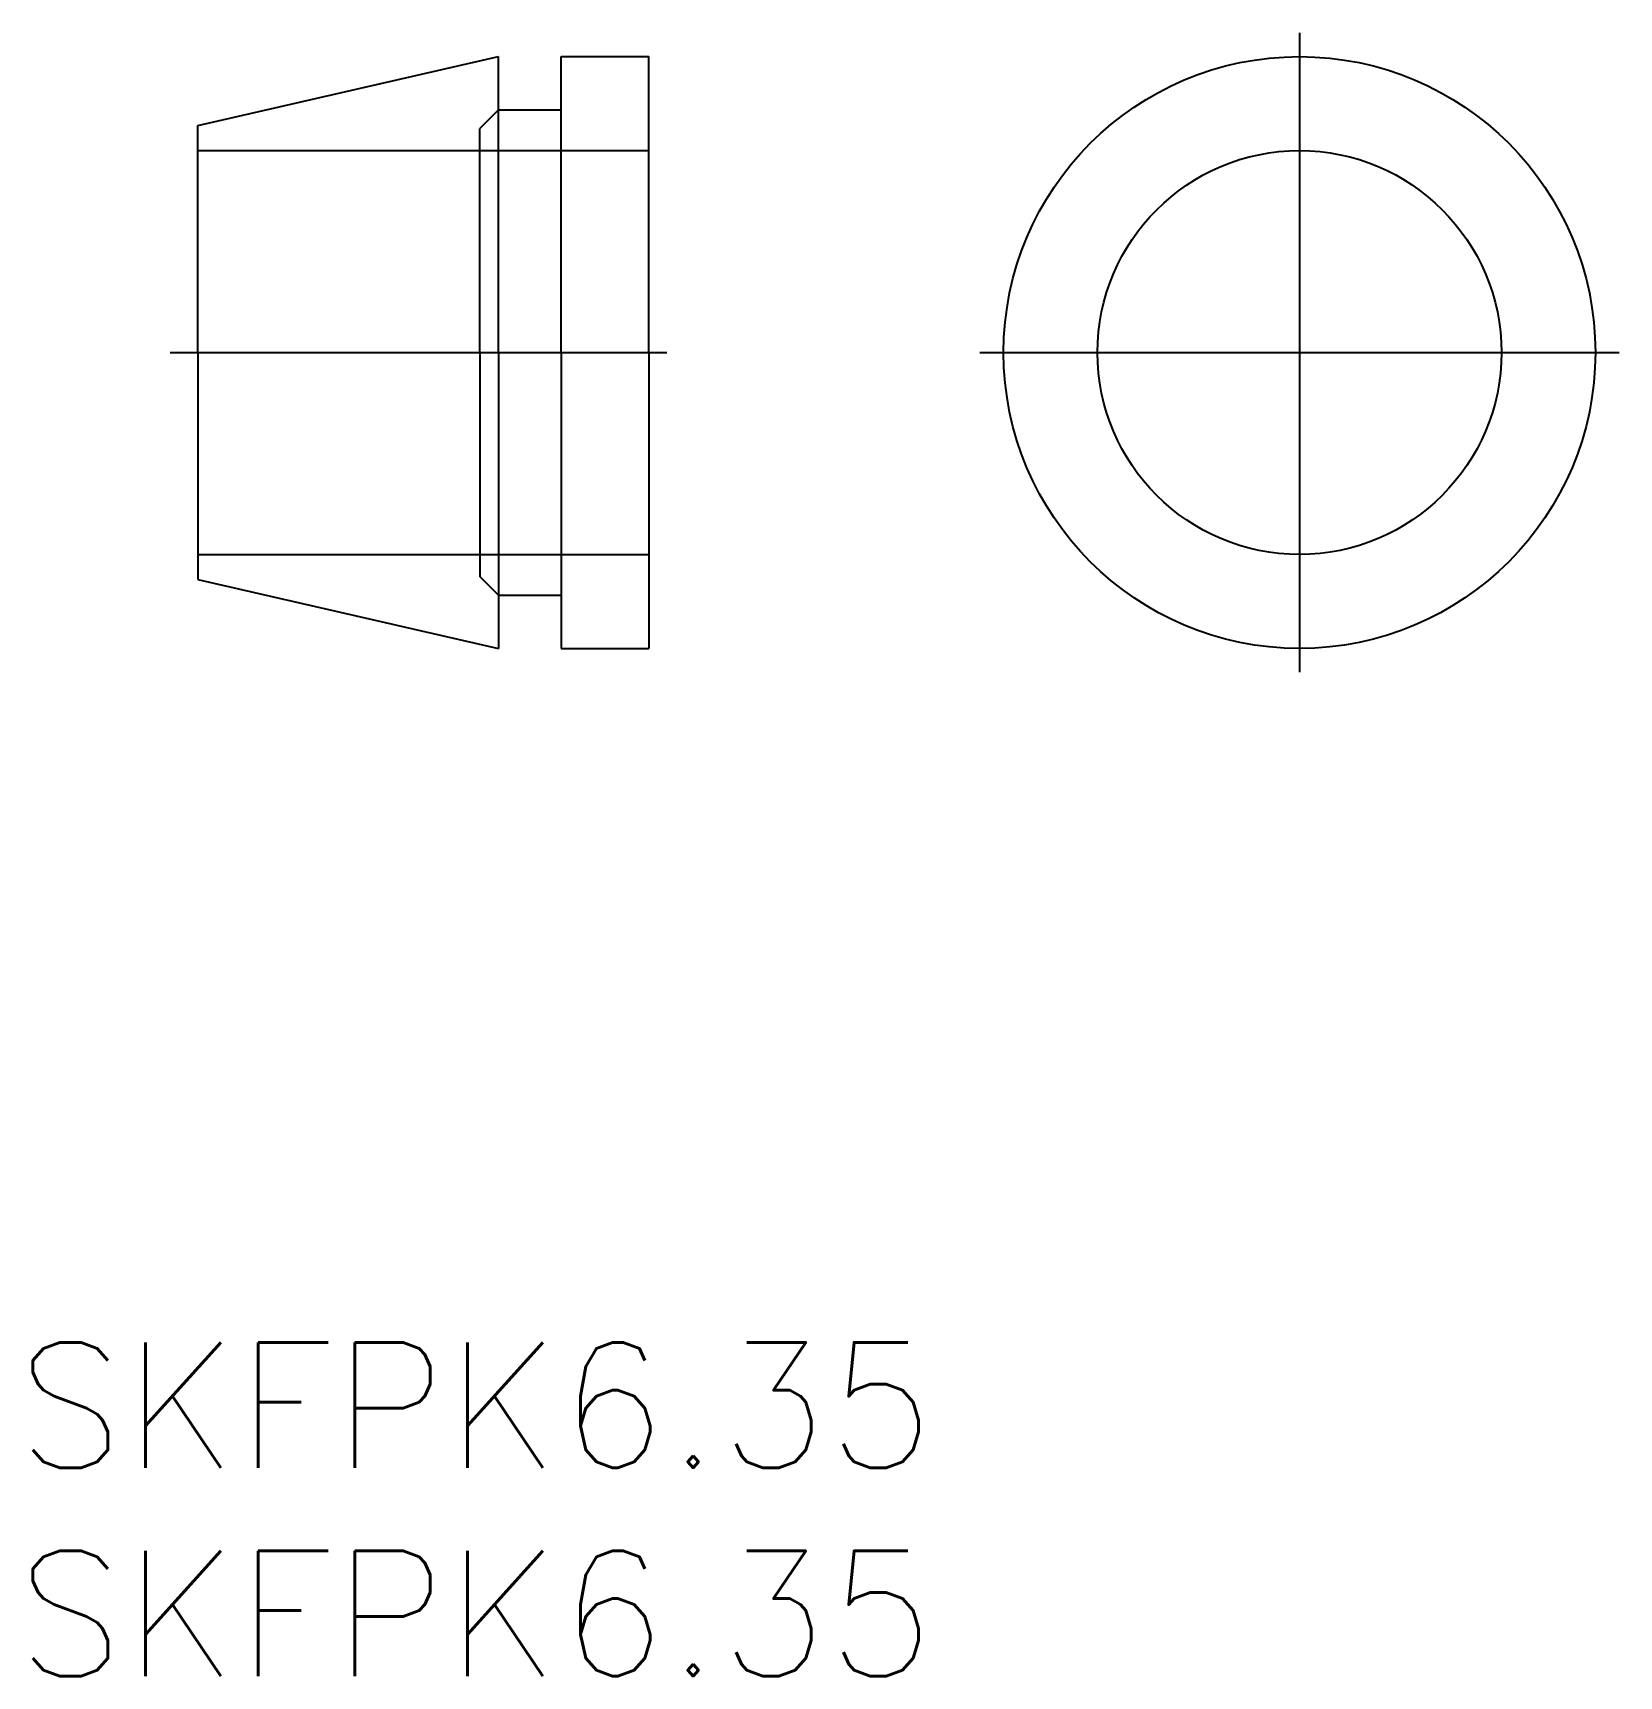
# Model space of a CAD drawing. Extents: x 1.5 to 26.9, y -11.5 to 14.7.
import ezdxf

# ---------------------------------------------------------------- set-up
doc = ezdxf.new("R2010")
doc.units = 0
doc.linetypes.add('CENTER', pattern=[50.8, 31.75, -6.35, 6.35, -6.35])
doc.linetypes.add('DASHED', pattern=[19.05, 12.7, -6.35])
doc.layers.get('0').update_dxf_attribs({"linetype": 'CONTINUOUS'})
doc.layers.add('CENTER', color=1, linetype='CENTER')
doc.styles.get("Standard").update_dxf_attribs({"font": 'txt.shx', "bigfont": '@extfont2.shx'})

msp = doc.modelspace()

# ---------------------------------------------------------------- linework, layer by layer
at = {"color": 7, "linetype": 'CONTINUOUS'}
for p, q in [((4.182, 13.25), (8.982, 14.35)), ((8.982, 9.625), (8.982, 14.35)), ((9.982, 14.35), (11.382, 14.35)), ((9.982, 9.625), (9.982, 14.35)), ((11.382, 9.625), (11.382, 14.35)), ((8.982, 13.5), (9.982, 13.5)), ((4.182, 9.625), (4.182, 13.25)), ((4.182, 9.625), (4.182, 6)), ((8.982, 9.625), (8.982, 4.9)), ((9.982, 9.625), (9.982, 4.9)), ((11.382, 9.625), (11.382, 4.9)), ((4.182, 6), (8.982, 4.9)), ((8.982, 5.75), (9.982, 5.75)), ((9.982, 4.9), (11.382, 4.9))]:
    msp.add_line(p, q, dxfattribs=at)
at = {"color": 3, "linetype": 'DASHED'}
for p, q in [((8.982, 13.5), (8.682, 13.2)), ((8.682, 9.625), (8.682, 13.2)), ((4.182, 12.85), (8.982, 12.85)), ((8.682, 12.85), (11.382, 12.85)), ((8.682, 9.625), (8.682, 6.05)), ((4.182, 6.4), (8.982, 6.4)), ((8.682, 6.4), (11.382, 6.4)), ((8.982, 5.75), (8.682, 6.05))]:
    msp.add_line(p, q, dxfattribs=at)
at = {"color": 7, "linetype": 'CONTINUOUS'}
for radius in [4.725, 3.225]:
    msp.add_circle((21.773, 9.625), radius, dxfattribs=at)
at = {"layer": 'CENTER', "color": 1, "linetype": 'CENTER'}
for p, q in [((21.773, 14.729), (21.773, 4.521)), ((3.738, 9.625), (11.668, 9.625)), ((16.668, 9.625), (26.877, 9.625))]:
    msp.add_line(p, q, dxfattribs=at)

# ---------------------------------------------------------------- texts
at = {"color": 7, "linetype": 'CONTINUOUS'}
for p in [(1.289, -8.183), (1.289, -11.511)]:
    msp.add_text('SKFPK6.35', height=2, dxfattribs=at).set_placement(p)

doc.saveas('drawing.dxf')
